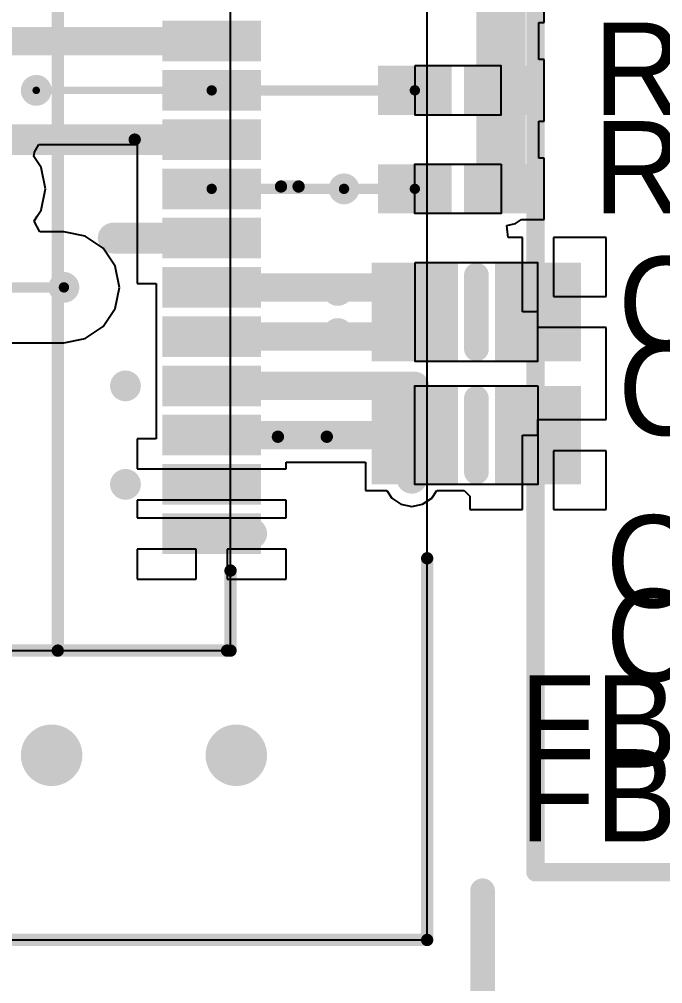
# Model space of a CAD drawing. Header units: millimetres. Extents: x 15 to 122, y 23 to 96.
# Drawn here: x 40.24 to 45.46, y 56.64 to 64.48 of the extents above; entities that cross this region are included whole.
import ezdxf

# ---------------------------------------------------------------- set-up
doc = ezdxf.new("R2010")
doc.units = ezdxf.units.MM
for name, color, linetype in [('BottomLayer', 5, 'Continuous'), ('BottomOverlay', 54, 'Continuous'), ('TopLayer', 1, 'Continuous'), ('TopOverlay', 2, 'Continuous'), ('TopPaste', 8, 'Continuous'), ('TopSolder', 216, 'Continuous'), ('Upper Modules', 80, 'Continuous')]:
    doc.layers.add(name, color=color, linetype=linetype)
doc.styles.get("Standard").update_dxf_attribs({"font": 'ARExthalf2.shx', "width": 0.1})

msp = doc.modelspace()

# ---------------------------------------------------------------- linework, layer by layer
at = {"layer": 'BottomLayer', "const_width": 0.2499995}
for points in [[(40.3749891, 58.49998205999999, 1), (40.62498606, 58.49998205999999, 1)], [(41.87498864, 58.49998205999999, 1), (42.1249856, 58.49998205999999, 1)]]:
    msp.add_lwpolyline(points, format="xyb", close=True, dxfattribs=at)
at = {"layer": 'BottomOverlay', "const_width": 0.1499997}
for points in [[(44.43000004, 57.55000174), (44.43000004, 85.75000122)], [(44.43000004, 57.55000174), (46.19999903999999, 57.55000174)]]:
    msp.add_lwpolyline(points, dxfattribs=at)
at = {"layer": 'BottomOverlay', "const_width": 0.07499858}
msp.add_lwpolyline([(44.39249948, 57.55000174, 1), (44.4675006, 57.55000174, 1)], format="xyb", close=True, dxfattribs=at)
msp.add_lwpolyline([(44.39249948, 57.55000174, 1), (44.4675006, 57.55000174, 1)], format="xyb", close=True, dxfattribs=at)
at = {"layer": 'TopLayer'}
for p, q in [((44.50000244, 64.45000318), (44.50000244, 64.95000218)), ((44.45587756, 64.15000377999999), (44.45587756, 64.45000318)), ((44.45587756, 64.45000318), (44.50000244, 64.45000318)), ((44.50000244, 64.15000377999999), (44.45587756, 64.15000377999999)), ((44.50000244, 63.65000478), (44.50000244, 64.15000377999999)), ((44.45587756, 63.34999775999999), (44.45587756, 63.65000478)), ((44.45587756, 63.65000478), (44.50000244, 63.65000478)), ((40.36234498, 63.39732557999999), (40.39640637999999, 63.46105163999999)), ((40.39640637999999, 63.46105163999999), (41.19601108, 63.46105163999999)), ((41.19601108, 63.46105163999999), (41.19601108, 63.1309888)), ((40.35559366, 63.36338864), (40.36234498, 63.39732557999999)), ((40.416353, 63.27245918), (40.35559366, 63.36338864)), ((44.4999999, 63.34999775999999), (44.45587756, 63.34999775999999)), ((44.4999999, 62.84999876), (44.4999999, 63.34999775999999)), ((40.45065824, 63.1000008), (40.416353, 63.27245918)), ((41.19600854, 63.13099133999999), (41.196006, 63.06897724)), ((41.19601108, 63.1309888), (41.19600854, 63.13099133999999)), ((40.416353, 62.92754241999999), (40.45065824, 63.1000008)), ((41.196006, 63.06897724), (41.19601108, 63.06897724)), ((41.19601108, 63.06897724), (41.19601108, 62.33098532)), ((40.38393498, 62.87902587999999), (40.416353, 62.92754241999999)), ((40.35707956, 62.83883291999999), (40.38393498, 62.87902587999999)), ((40.40421942, 62.75063904), (40.35707956, 62.83883291999999)), ((44.19717856, 62.8035066), (44.26705396, 62.81740548)), ((44.26705396, 62.81740548), (44.31583466, 62.84999876)), ((44.31583466, 62.84999876), (44.4999999, 62.84999876)), ((40.5999823, 62.75063904), (40.40421942, 62.75063904)), ((40.77244068, 62.71633379999999), (40.5999823, 62.75063904)), ((44.20000304, 62.77482746), (44.19717856, 62.8035066)), ((44.20697788, 62.70398685999999), (44.20000049999999, 62.77482746)), ((44.20000049999999, 62.77482746), (44.20000304, 62.77482746)), ((40.91864562, 62.6186454), (40.77244068, 62.71633379999999)), ((44.32301524, 62.70398685999999), (44.20697788, 62.70398685999999)), ((44.32301524, 62.09998756), (44.32301524, 62.70398685999999)), ((45.00401463999999, 62.70398685999999), (44.57701523999999, 62.70398685999999)), ((44.57701523999999, 62.70398685999999), (44.57701523999999, 62.22698756)), ((45.00401463999999, 62.22698756), (45.00401463999999, 62.70398685999999)), ((41.01633402, 62.47244045999999), (40.91864562, 62.6186454)), ((41.05063926, 62.29998208), (41.01633402, 62.47244045999999)), ((41.01633402, 62.1275237), (41.05063926, 62.29998208)), ((41.19601108, 62.33098532), (41.35001128, 62.33098532)), ((41.35001128, 62.33098532), (41.35001128, 62.08498377999999)), ((44.57701523999999, 62.22698756), (45.00401463999999, 62.22698756)), ((40.91864562, 61.98131875999999), (41.01633402, 62.1275237)), ((41.35001128, 62.08498377999999), (41.35001128, 61.68498458)), ((44.45001524, 62.09998756), (44.32301524, 62.09998756)), ((44.45001524, 61.97298756), (44.45001524, 62.09998756)), ((40.77244068, 61.88363036), (40.91864562, 61.98131875999999)), ((45.00401463999999, 61.97298756), (44.45001524, 61.97298756)), ((45.00401463999999, 61.70397362), (45.00401463999999, 61.97298756)), ((40.5999823, 61.84932512), (40.77244068, 61.88363036)), ((39.90400959999999, 61.84932512), (40.5999823, 61.84932512)), ((41.35001128, 61.68498458), (41.35001128, 61.28498537999999)), ((45.00401718, 61.70397362), (45.00401463999999, 61.70397362)), ((45.00401718, 61.22697432), (45.00401718, 61.70397362)), ((41.35001128, 61.28498537999999), (41.35001128, 61.06898124)), ((44.45001778, 61.09997431999999), (44.45001778, 61.22697432)), ((44.45001778, 61.22697432), (45.00401718, 61.22697432)), ((44.32301778, 60.49597502), (44.32301778, 61.09997431999999)), ((44.32301778, 61.09997431999999), (44.45001778, 61.09997431999999)), ((41.35001128, 61.06898124), (41.19601108, 61.06898124)), ((41.19601108, 61.06898124), (41.19601108, 60.82698274)), ((45.00401718, 60.97297432), (44.57701778, 60.97297432)), ((44.57701778, 60.97297432), (44.57701778, 60.49597502)), ((45.00401718, 60.49597502), (45.00401718, 60.97297432)), ((42.40400967999999, 60.82698274), (42.40400967999999, 60.88077486)), ((42.40400967999999, 60.88077486), (43.05002057999999, 60.88077486)), ((43.05002057999999, 60.88077486), (43.05002057999999, 60.64997521999999)), ((41.19601108, 60.82698274), (42.40400967999999, 60.82698274)), ((43.05002057999999, 60.64997521999999), (43.22123182, 60.64997521999999)), ((43.22123182, 60.64997521999999), (43.26278622, 60.58778332)), ((43.58721534, 60.58778332), (43.62876974, 60.64997521999999)), ((43.62876974, 60.64997521999999), (43.82530224, 60.64997521999999)), ((43.82530224, 60.64997521999999), (43.82530478, 60.64997268)), ((43.82530478, 60.64997268), (43.82530732, 60.64997521999999)), ((43.82530732, 60.64997521999999), (43.85001644, 60.64997268)), ((43.85001644, 60.64997268), (43.89601838, 60.60397328)), ((42.40400967999999, 60.57298273999999), (41.19601108, 60.57298273999999)), ((41.19601108, 60.57298273999999), (41.19601108, 60.42698353999999)), ((42.40400967999999, 60.42698353999999), (42.40400967999999, 60.57298273999999)), ((43.26278622, 60.58778332), (43.33721076, 60.5380552)), ((43.5127908, 60.5380552), (43.58721534, 60.58778332)), ((43.89601838, 60.60397328), (43.89601838, 60.49597502)), ((43.33721076, 60.5380552), (43.42500078, 60.52059269999999)), ((43.42500078, 60.52059269999999), (43.5127908, 60.5380552)), ((43.89601838, 60.49597502), (44.32301778, 60.49597502)), ((44.57701778, 60.49597502), (45.00401718, 60.49597502)), ((41.19601108, 60.42698353999999), (42.40400967999999, 60.42698353999999)), ((41.67301038, 60.17298354), (41.19601108, 60.17298354)), ((41.19601108, 60.17298354), (41.19601108, 59.93098504)), ((41.67301038, 59.93098504), (41.67301038, 60.17298354)), ((42.40400967999999, 60.17298354), (41.92701038, 60.17298354)), ((41.92701038, 60.17298354), (41.92701038, 59.93098504)), ((42.40400967999999, 59.93098504), (42.40400967999999, 60.17298354)), ((41.19601108, 59.93098504), (41.67301038, 59.93098504)), ((41.92701038, 59.93098504), (42.40400967999999, 59.93098504))]:
    msp.add_line(p, q, dxfattribs=at)
for points, const_width in [([(44.1500006, 63.90000428), (44.1500006, 64.70000268)], 0.3999992), ([(39.3000103, 64.29998316), (41.80001038, 64.29998316)], 0.22999954), ([(44.1500006, 63.09999826), (44.1500006, 63.90000428)], 0.3999992), ([(40.3750018, 63.90000173999999), (40.37501958, 63.89998395999999)], 0.06100063999999999), ([(40.37501958, 63.89998395999999), (41.80001038, 63.89998395999999)], 0.06100063999999999), ([(41.80001038, 63.89998395999999), (43.450002, 63.89998395999999)], 0.08400033999999999), ([(43.450002, 63.89998395999999), (43.450002, 63.90000428)], 0.08400033999999999), ([(39.3000103, 63.49998476), (40.59998484, 63.49998476)], 0.2499995), ([(40.59998484, 63.49998476), (40.60000008, 63.5)], 0.2499995), ([(40.60000008, 63.5), (40.60001532, 63.49998476)], 0.2499995), ([(40.60001532, 63.49998476), (41.80001038, 63.49998476)], 0.2499995), ([(41.80001038, 63.09998302), (42.87500188, 63.09998302)], 0.08400033999999999), ([(42.87500188, 63.09998302), (43.44998422, 63.09998302)], 0.08400033999999999), ([(43.44998422, 63.09998302), (43.44999946, 63.09999826)], 0.08400033999999999), ([(41.00000181999999, 62.70000159999999), (41.50000082, 62.70000159999999)], 0.2499995), ([(41.50000082, 62.70000159999999), (41.5000186, 62.69998382)], 0.2499995), ([(41.5000186, 62.69998382), (41.80001038, 62.69998382)], 0.2499995), ([(41.80001038, 62.29998208), (42.82500198, 62.29998208)], 0.22999954), ([(42.82500198, 62.29998208), (43.25002018, 62.29998208)], 0.22999954), ([(43.25002018, 62.29998208), (43.4500147, 62.09998756)], 0.22999954), ([(39.3000103, 62.29998208), (40.5999823, 62.29998208)], 0.08400033999999999), ([(43.25001002, 61.89998288), (43.4500147, 62.09998756)], 0.22999954), ([(41.80001038, 61.89998288), (42.82500198, 61.89998288)], 0.22999954), ([(42.82500198, 61.89998288), (43.25001002, 61.89998288)], 0.22999954), ([(41.80001038, 61.49998368), (42.55000125999999, 61.49998368)], 0.22999954), ([(42.55000125999999, 61.50000146), (43.45000962, 61.50000146)], 0.22999954), ([(43.45000962, 61.09998448), (43.45000962, 61.50000146)], 0.22999954), ([(41.80001038, 61.09998448), (43.45000962, 61.09998448)], 0.22999954), ([(43.45000962, 61.09998448), (43.45001978, 61.09997431999999)], 0.22999954)]:
    msp.add_lwpolyline(points, dxfattribs=dict(at, const_width=const_width))
for points, const_width in [([(41.43750158, 64.30000093999999, 1), (41.56250006, 64.30000093999999, 1)], 0.12499848), ([(41.74250986, 64.29998316, 1), (41.8575109, 64.29998316, 1)], 0.1149985), ([(44.0500008, 63.90000428, 1), (44.2500004, 63.90000428, 1)], 0.1999996), ([(44.0500008, 63.90000428, 1), (44.2500004, 63.90000428, 1)], 0.1999996), ([(40.31250256, 63.90000173999999, 1), (40.43750104, 63.90000173999999, 1)], 0.12499848), ([(40.35975164, 63.90000173999999, 1), (40.39025196, 63.90000173999999, 1)], 0.03050032), ([(40.35976942, 63.89998395999999, 1), (40.39026974, 63.89998395999999, 1)], 0.03050032), ([(40.35976942, 63.89998395999999, 1), (40.39026974, 63.89998395999999, 1)], 0.03050032), ([(41.77900966, 63.89998395999999, 1), (41.8210111, 63.89998395999999, 1)], 0.0419989), ([(41.78476022, 63.89998395999999, 1), (41.81526054, 63.89998395999999, 1)], 0.03050032), ([(43.42900127999999, 63.90000428, 1), (43.47100271999999, 63.90000428, 1)], 0.0419989), ([(43.42900127999999, 63.89998395999999, 1), (43.47100271999999, 63.89998395999999, 1)], 0.0419989), ([(43.42900127999999, 63.89998395999999, 1), (43.47100271999999, 63.89998395999999, 1)], 0.0419989), ([(40.5374856, 63.49998476, 1), (40.66248408, 63.49998476, 1)], 0.12499848), ([(40.5374856, 63.49998476, 1), (40.66248408, 63.49998476, 1)], 0.12499848), ([(40.53750084, 63.5, 1), (40.66249931999999, 63.5, 1)], 0.12499848), ([(40.53750084, 63.5, 1), (40.66249931999999, 63.5, 1)], 0.12499848), ([(40.53750084, 63.5, 1), (40.66249931999999, 63.5, 1)], 0.12499848), ([(40.53751608, 63.49998476, 1), (40.66251456, 63.49998476, 1)], 0.12499848), ([(40.53751608, 63.49998476, 1), (40.66251456, 63.49998476, 1)], 0.12499848), ([(41.43750158, 63.5, 1), (41.56250006, 63.5, 1)], 0.12499848), ([(41.73751114, 63.49998476, 1), (41.86250962, 63.49998476, 1)], 0.12499848), ([(44.0500008, 63.09999826, 1), (44.2500004, 63.09999826, 1)], 0.1999996), ([(42.81250264, 63.1000008, 1), (42.93750112, 63.1000008, 1)], 0.12499848), ([(44.08750136, 63.09999826, 1), (44.21249984, 63.09999826, 1)], 0.12499848), ([(41.77900966, 63.09998302, 1), (41.8210111, 63.09998302, 1)], 0.0419989), ([(42.85400116, 63.09998302, 1), (42.8960026, 63.09998302, 1)], 0.0419989), ([(42.85400116, 63.09998302, 1), (42.8960026, 63.09998302, 1)], 0.0419989), ([(43.4289835, 63.09998302, 1), (43.47098494, 63.09998302, 1)], 0.0419989), ([(43.4289835, 63.09998302, 1), (43.47098494, 63.09998302, 1)], 0.0419989), ([(43.42899874, 63.09999826, 1), (43.47100018, 63.09999826, 1)], 0.0419989), ([(40.93750258, 62.70000159999999, 1), (41.06250106, 62.70000159999999, 1)], 0.12499848), ([(40.93750258, 62.70000159999999, 1), (41.06250106, 62.70000159999999, 1)], 0.12499848), ([(41.43750158, 62.70000159999999, 1), (41.56250006, 62.70000159999999, 1)], 0.12499848), ([(41.43750158, 62.70000159999999, 1), (41.56250006, 62.70000159999999, 1)], 0.12499848), ([(41.43750158, 62.70000159999999, 1), (41.56250006, 62.70000159999999, 1)], 0.12499848), ([(41.43751936, 62.69998382, 1), (41.56251784, 62.69998382, 1)], 0.12499848), ([(41.43751936, 62.69998382, 1), (41.56251784, 62.69998382, 1)], 0.12499848), ([(41.73751114, 62.69998382, 1), (41.86250962, 62.69998382, 1)], 0.12499848), ([(40.53748306, 62.29998208, 1), (40.66248153999999, 62.29998208, 1)], 0.12499848), ([(44.56250168, 62.32499854, 1), (44.68750016, 62.32499854, 1)], 0.12499848), ([(41.74250986, 62.29998208, 1), (41.8575109, 62.29998208, 1)], 0.1149985), ([(42.76250274, 62.27500118, 1), (42.88750122, 62.27500118, 1)], 0.12499848), ([(42.76750146, 62.29998208, 1), (42.8825025, 62.29998208, 1)], 0.1149985), ([(42.76750146, 62.29998208, 1), (42.8825025, 62.29998208, 1)], 0.1149985), ([(43.19251965999999, 62.29998208, 1), (43.3075207, 62.29998208, 1)], 0.1149985), ([(43.19251965999999, 62.29998208, 1), (43.3075207, 62.29998208, 1)], 0.1149985), ([(40.57898158, 62.29998208, 1), (40.62098302, 62.29998208, 1)], 0.0419989), ([(43.39251418, 62.09998756, 1), (43.50751521999999, 62.09998756, 1)], 0.1149985), ([(43.39251418, 62.09998756, 1), (43.50751521999999, 62.09998756, 1)], 0.1149985), ([(44.56250168, 62.07499903999999, 1), (44.68750016, 62.07499903999999, 1)], 0.12499848), ([(42.76250274, 61.92500188, 1), (42.88750122, 61.92500188, 1)], 0.12499848), ([(41.74250986, 61.89998288, 1), (41.8575109, 61.89998288, 1)], 0.1149985), ([(42.76750146, 61.89998288, 1), (42.8825025, 61.89998288, 1)], 0.1149985), ([(42.76750146, 61.89998288, 1), (42.8825025, 61.89998288, 1)], 0.1149985), ([(43.1925095, 61.89998288, 1), (43.30751054, 61.89998288, 1)], 0.1149985), ([(43.1925095, 61.89998288, 1), (43.30751054, 61.89998288, 1)], 0.1149985), ([(44.56250168, 61.824997, 1), (44.68750016, 61.824997, 1)], 0.12499848), ([(41.03750238, 61.50000146, 1), (41.16250085999999, 61.50000146, 1)], 0.12499848), ([(41.74250986, 61.49998368, 1), (41.8575109, 61.49998368, 1)], 0.1149985), ([(42.49250074, 61.50000146, 1), (42.60750178, 61.50000146, 1)], 0.1149985), ([(42.49250074, 61.49998368, 1), (42.60750178, 61.49998368, 1)], 0.1149985), ([(43.3925091, 61.50000146, 1), (43.50751014, 61.50000146, 1)], 0.1149985), ([(43.3925091, 61.50000146, 1), (43.50751014, 61.50000146, 1)], 0.1149985), ([(44.56250168, 61.32499799999999, 1), (44.68750016, 61.32499799999999, 1)], 0.12499848), ([(41.74250986, 61.09998448, 1), (41.8575109, 61.09998448, 1)], 0.1149985), ([(43.3925091, 61.09998448, 1), (43.50751014, 61.09998448, 1)], 0.1149985), ([(43.3925091, 61.09998448, 1), (43.50751014, 61.09998448, 1)], 0.1149985), ([(43.3925091, 61.09998448, 1), (43.50751014, 61.09998448, 1)], 0.1149985), ([(43.39251926, 61.09997431999999, 1), (43.5075203, 61.09997431999999, 1)], 0.1149985), ([(44.56250168, 61.0749985, 1), (44.68750016, 61.0749985, 1)], 0.12499848), ([(44.56250168, 60.824999, 1), (44.68750016, 60.824999, 1)], 0.12499848), ([(43.36250154, 60.74999788, 1), (43.48750002, 60.74999788, 1)], 0.12499848), ([(41.03750238, 60.70000052, 1), (41.16250085999999, 60.70000052, 1)], 0.12499848), ([(41.58750381999999, 60.70000052, 1), (41.7125023, 60.70000052, 1)], 0.12499848), ([(41.5125027, 60.29999878, 1), (41.63750118, 60.29999878, 1)], 0.12499848), ([(42.0625016, 60.30000132, 1), (42.18750008, 60.30000132, 1)], 0.12499848), ([(40.3749891, 58.49998205999999, 1), (40.62498606, 58.49998205999999, 1)], 0.2499995), ([(41.87498864, 58.49998205999999, 1), (42.1249856, 58.49998205999999, 1)], 0.2499995)]:
    msp.add_lwpolyline(points, format="xyb", close=True, dxfattribs=dict(at, const_width=const_width))
for points in [[(42.15000968, 64.18498466), (42.15000968, 64.41498166), (41.45001108, 64.18498466), (41.45001108, 64.41498166)], [(42.15000968, 63.78498545999999), (42.15000968, 64.01498246), (41.45001108, 63.78498545999999), (41.45001108, 64.01498246)], [(43.7000015, 63.75000458), (43.7000015, 64.05000398), (43.2000025, 63.75000458), (43.2000025, 64.05000398)], [(44.40000264, 63.75000458), (44.40000264, 64.05000398), (43.90000363999999, 63.75000458), (43.90000363999999, 64.05000398)], [(42.15000968, 63.38498626), (42.15000968, 63.61498326), (41.45001108, 63.38498626), (41.45001108, 63.61498326)], [(42.15000968, 62.98498452), (42.15000968, 63.21498151999999), (41.45001108, 62.98498452), (41.45001108, 63.21498151999999)], [(43.19999996, 63.24999795999999), (43.19999996, 62.94999856), (43.69999895999999, 63.24999795999999), (43.69999895999999, 62.94999856)], [(43.9000011, 63.24999795999999), (43.9000011, 62.94999856), (44.4000001, 63.24999795999999), (44.4000001, 62.94999856)], [(42.15000968, 62.58498531999999), (42.15000968, 62.81498232), (41.45001108, 62.58498531999999), (41.45001108, 62.81498232)], [(43.75001409999999, 61.74998825999999), (43.75001409999999, 62.44998686), (43.1500153, 61.74998825999999), (43.1500153, 62.44998686)], [(44.75001464, 61.74998825999999), (44.75001464, 62.44998686), (44.15001583999999, 61.74998825999999), (44.15001583999999, 62.44998686)], [(42.15000968, 62.18498357999999), (42.15000968, 62.41498058), (41.45001108, 62.18498357999999), (41.45001108, 62.41498058)], [(42.15000968, 61.78498438), (42.15000968, 62.01498137999999), (41.45001108, 61.78498438), (41.45001108, 62.01498137999999)], [(42.15000968, 61.38498517999999), (42.15000968, 61.61498218), (41.45001108, 61.38498517999999), (41.45001108, 61.61498218)], [(43.75001918, 60.74997501999999), (43.75001918, 61.44997361999999), (43.15002038, 60.74997501999999), (43.15002038, 61.44997361999999)], [(44.75001718, 60.74997501999999), (44.75001718, 61.44997361999999), (44.15001838, 60.74997501999999), (44.15001838, 61.44997361999999)], [(42.15000968, 60.98498598), (42.15000968, 61.21498297999999), (41.45001108, 60.98498598), (41.45001108, 61.21498297999999)], [(42.15000968, 60.58498424), (42.15000968, 60.81498123999999), (41.45001108, 60.58498424), (41.45001108, 60.81498123999999)], [(42.15000968, 60.18498503999999), (42.15000968, 60.41498204), (41.45001108, 60.18498503999999), (41.45001108, 60.41498204)]]:
    msp.add_solid(points, dxfattribs=at)
at = {"layer": 'TopOverlay'}
for points, const_width in [([(40.55001034, 59.34998544), (40.55001034, 67.64998408)], 0.0999998), ([(39.92501032, 63.49998476), (41.17501035999999, 63.49998476)], 0.0999998), ([(42.36298106, 63.11898476), (42.50598051999999, 63.11898476)], 0.0999998), ([(43.9500137, 61.79998816), (43.9500137, 62.39998696)], 0.1999996), ([(43.94999338, 60.80000032), (43.94999338, 61.39999912)], 0.1999996), ([(42.33797984, 61.08698476), (42.7349793, 61.08698476)], 0.0999998), ([(43.55001196, 56.99995965999999), (43.55001196, 60.09995854)], 0.0999998), ([(41.95299204, 59.3500083), (41.95299204, 59.99998414)], 0.0999998), ([(39.17500928, 59.3500083), (41.9250114, 59.3500083)], 0.0999998), ([(44.0000009, 51.40000134), (44.0000009, 57.3999995)], 0.1999996), ([(25.54999716, 56.99995965999999), (43.55001196, 56.99995965999999)], 0.0999998)]:
    msp.add_lwpolyline(points, dxfattribs=dict(at, const_width=const_width))
for points, const_width in [([(41.15001168, 63.49998476, 1), (41.20000904, 63.49998476, 1)], 0.0499999), ([(42.33798238, 63.11898476, 1), (42.38797974, 63.11898476, 1)], 0.0499999), ([(42.48098184, 63.11898476, 1), (42.5309792, 63.11898476, 1)], 0.0499999), ([(43.9000138, 62.39998696, 1), (44.0000136, 62.39998696, 1)], 0.0999998), ([(43.9000138, 61.79998816, 1), (44.0000136, 61.79998816, 1)], 0.0999998), ([(43.89999348, 61.39999912, 1), (43.99999328, 61.39999912, 1)], 0.0999998), ([(42.31298116, 61.08698476, 1), (42.36297852, 61.08698476, 1)], 0.0499999), ([(42.70998062, 61.08698476, 1), (42.75997798, 61.08698476, 1)], 0.0499999), ([(43.89999348, 60.80000032, 1), (43.99999328, 60.80000032, 1)], 0.0999998), ([(43.52501328, 60.09995854, 1), (43.57501064, 60.09995854, 1)], 0.0499999), ([(41.92799335999999, 59.99998414, 1), (41.97799072, 59.99998414, 1)], 0.0499999), ([(40.52501166, 59.34998544, 1), (40.57500902, 59.34998544, 1)], 0.0499999), ([(41.90001272, 59.3500083, 1), (41.95001008, 59.3500083, 1)], 0.0499999), ([(41.92799335999999, 59.3500083, 1), (41.97799072, 59.3500083, 1)], 0.0499999), ([(43.950001, 57.3999995, 1), (44.0500008, 57.3999995, 1)], 0.0999998), ([(43.52501328, 56.99995965999999, 1), (43.57501064, 56.99995965999999, 1)], 0.0499999), ([(43.52501328, 56.99995965999999, 1), (43.57501064, 56.99995965999999, 1)], 0.0499999)]:
    msp.add_lwpolyline(points, format="xyb", close=True, dxfattribs=dict(at, const_width=const_width))
at = {"layer": 'TopPaste'}
for points in [[(42.20000958, 64.13498476), (42.20000958, 64.46498156), (41.40001118, 64.13498476), (41.40001118, 64.46498156)], [(42.20000958, 64.13498476), (42.20000958, 64.46498156), (41.40001118, 64.13498476), (41.40001118, 64.46498156)], [(42.20000958, 63.73498556), (42.20000958, 64.06498236), (41.40001118, 63.73498556), (41.40001118, 64.06498236)], [(42.20000958, 63.73498556), (42.20000958, 64.06498236), (41.40001118, 63.73498556), (41.40001118, 64.06498236)], [(43.7000015, 63.75000458), (43.7000015, 64.05000398), (43.2000025, 63.75000458), (43.2000025, 64.05000398)], [(43.7000015, 63.75000458), (43.7000015, 64.05000398), (43.2000025, 63.75000458), (43.2000025, 64.05000398)], [(44.40000264, 63.75000458), (44.40000264, 64.05000398), (43.90000363999999, 63.75000458), (43.90000363999999, 64.05000398)], [(44.40000264, 63.75000458), (44.40000264, 64.05000398), (43.90000363999999, 63.75000458), (43.90000363999999, 64.05000398)], [(42.20000958, 63.33498635999999), (42.20000958, 63.66498316), (41.40001118, 63.33498635999999), (41.40001118, 63.66498316)], [(42.20000958, 63.33498635999999), (42.20000958, 63.66498316), (41.40001118, 63.33498635999999), (41.40001118, 63.66498316)], [(42.20000958, 62.93498461999999), (42.20000958, 63.26498142), (41.40001118, 62.93498461999999), (41.40001118, 63.26498142)], [(42.20000958, 62.93498461999999), (42.20000958, 63.26498142), (41.40001118, 62.93498461999999), (41.40001118, 63.26498142)], [(43.19999996, 63.24999795999999), (43.19999996, 62.94999856), (43.69999895999999, 63.24999795999999), (43.69999895999999, 62.94999856)], [(43.19999996, 63.24999795999999), (43.19999996, 62.94999856), (43.69999895999999, 63.24999795999999), (43.69999895999999, 62.94999856)], [(43.9000011, 63.24999795999999), (43.9000011, 62.94999856), (44.4000001, 63.24999795999999), (44.4000001, 62.94999856)], [(43.9000011, 63.24999795999999), (43.9000011, 62.94999856), (44.4000001, 63.24999795999999), (44.4000001, 62.94999856)], [(42.20000958, 62.53498542), (42.20000958, 62.86498221999999), (41.40001118, 62.53498542), (41.40001118, 62.86498221999999)], [(42.20000958, 62.53498542), (42.20000958, 62.86498221999999), (41.40001118, 62.53498542), (41.40001118, 62.86498221999999)], [(42.20000958, 62.13498368), (42.20000958, 62.46498047999999), (41.40001118, 62.13498368), (41.40001118, 62.46498047999999)], [(42.20000958, 62.13498368), (42.20000958, 62.46498047999999), (41.40001118, 62.13498368), (41.40001118, 62.46498047999999)], [(43.75001409999999, 61.74998825999999), (43.75001409999999, 62.44998686), (43.1500153, 61.74998825999999), (43.1500153, 62.44998686)], [(43.75001409999999, 61.74998825999999), (43.75001409999999, 62.44998686), (43.1500153, 61.74998825999999), (43.1500153, 62.44998686)], [(44.75001464, 61.74998825999999), (44.75001464, 62.44998686), (44.15001583999999, 61.74998825999999), (44.15001583999999, 62.44998686)], [(44.75001464, 61.74998825999999), (44.75001464, 62.44998686), (44.15001583999999, 61.74998825999999), (44.15001583999999, 62.44998686)], [(42.20000958, 61.73498447999999), (42.20000958, 62.06498128), (41.40001118, 61.73498447999999), (41.40001118, 62.06498128)], [(42.20000958, 61.73498447999999), (42.20000958, 62.06498128), (41.40001118, 61.73498447999999), (41.40001118, 62.06498128)], [(42.20000958, 61.33498528), (42.20000958, 61.66498207999999), (41.40001118, 61.33498528), (41.40001118, 61.66498207999999)], [(42.20000958, 61.33498528), (42.20000958, 61.66498207999999), (41.40001118, 61.33498528), (41.40001118, 61.66498207999999)], [(43.75001918, 60.74997501999999), (43.75001918, 61.44997361999999), (43.15002038, 60.74997501999999), (43.15002038, 61.44997361999999)], [(43.75001918, 60.74997501999999), (43.75001918, 61.44997361999999), (43.15002038, 60.74997501999999), (43.15002038, 61.44997361999999)], [(44.75001718, 60.74997501999999), (44.75001718, 61.44997361999999), (44.15001838, 60.74997501999999), (44.15001838, 61.44997361999999)], [(44.75001718, 60.74997501999999), (44.75001718, 61.44997361999999), (44.15001838, 60.74997501999999), (44.15001838, 61.44997361999999)], [(42.20000958, 60.93498607999999), (42.20000958, 61.26498288), (41.40001118, 60.93498607999999), (41.40001118, 61.26498288)], [(42.20000958, 60.93498607999999), (42.20000958, 61.26498288), (41.40001118, 60.93498607999999), (41.40001118, 61.26498288)], [(42.20000958, 60.53498433999999), (42.20000958, 60.86498114), (41.40001118, 60.53498433999999), (41.40001118, 60.86498114)], [(42.20000958, 60.53498433999999), (42.20000958, 60.86498114), (41.40001118, 60.53498433999999), (41.40001118, 60.86498114)], [(42.20000958, 60.13498514), (42.20000958, 60.46498193999999), (41.40001118, 60.13498514), (41.40001118, 60.46498193999999)], [(42.20000958, 60.13498514), (42.20000958, 60.46498193999999), (41.40001118, 60.13498514), (41.40001118, 60.46498193999999)]]:
    msp.add_solid(points, dxfattribs=at)
at = {"layer": 'TopSolder'}
for points in [[(42.20000958, 64.13498476), (42.20000958, 64.46498156), (41.40001118, 64.13498476), (41.40001118, 64.46498156)], [(42.20000958, 64.13498476), (42.20000958, 64.46498156), (41.40001118, 64.13498476), (41.40001118, 64.46498156)], [(43.7500014, 63.70000468), (43.7500014, 64.10000388), (43.1500026, 63.70000468), (43.1500026, 64.10000388)], [(43.7500014, 63.70000468), (43.7500014, 64.10000388), (43.1500026, 63.70000468), (43.1500026, 64.10000388)], [(44.45000254, 63.70000468), (44.45000254, 64.10000388), (43.85000374, 63.70000468), (43.85000374, 64.10000388)], [(44.45000254, 63.70000468), (44.45000254, 64.10000388), (43.85000374, 63.70000468), (43.85000374, 64.10000388)], [(42.20000958, 63.73498556), (42.20000958, 64.06498236), (41.40001118, 63.73498556), (41.40001118, 64.06498236)], [(42.20000958, 63.73498556), (42.20000958, 64.06498236), (41.40001118, 63.73498556), (41.40001118, 64.06498236)], [(42.20000958, 63.33498635999999), (42.20000958, 63.66498316), (41.40001118, 63.33498635999999), (41.40001118, 63.66498316)], [(42.20000958, 63.33498635999999), (42.20000958, 63.66498316), (41.40001118, 63.33498635999999), (41.40001118, 63.66498316)], [(43.15000006, 63.29999786), (43.15000006, 62.89999865999999), (43.74999886, 63.29999786), (43.74999886, 62.89999865999999)], [(43.15000006, 63.29999786), (43.15000006, 62.89999865999999), (43.74999886, 63.29999786), (43.74999886, 62.89999865999999)], [(43.85000119999999, 63.29999786), (43.85000119999999, 62.89999865999999), (44.45, 63.29999786), (44.45, 62.89999865999999)], [(43.85000119999999, 63.29999786), (43.85000119999999, 62.89999865999999), (44.45, 63.29999786), (44.45, 62.89999865999999)], [(42.20000958, 62.93498461999999), (42.20000958, 63.26498142), (41.40001118, 62.93498461999999), (41.40001118, 63.26498142)], [(42.20000958, 62.93498461999999), (42.20000958, 63.26498142), (41.40001118, 62.93498461999999), (41.40001118, 63.26498142)], [(42.20000958, 62.53498542), (42.20000958, 62.86498221999999), (41.40001118, 62.53498542), (41.40001118, 62.86498221999999)], [(42.20000958, 62.53498542), (42.20000958, 62.86498221999999), (41.40001118, 62.53498542), (41.40001118, 62.86498221999999)], [(42.20000958, 62.13498368), (42.20000958, 62.46498047999999), (41.40001118, 62.13498368), (41.40001118, 62.46498047999999)], [(42.20000958, 62.13498368), (42.20000958, 62.46498047999999), (41.40001118, 62.13498368), (41.40001118, 62.46498047999999)], [(43.800014, 61.69998836), (43.800014, 62.49998676), (43.1000154, 61.69998836), (43.1000154, 62.49998676)], [(43.800014, 61.69998836), (43.800014, 62.49998676), (43.1000154, 61.69998836), (43.1000154, 62.49998676)], [(44.80001454, 61.69998836), (44.80001454, 62.49998676), (44.10001594, 61.69998836), (44.10001594, 62.49998676)], [(44.80001454, 61.69998836), (44.80001454, 62.49998676), (44.10001594, 61.69998836), (44.10001594, 62.49998676)], [(42.20000958, 61.73498447999999), (42.20000958, 62.06498128), (41.40001118, 61.73498447999999), (41.40001118, 62.06498128)], [(42.20000958, 61.73498447999999), (42.20000958, 62.06498128), (41.40001118, 61.73498447999999), (41.40001118, 62.06498128)], [(42.20000958, 61.33498528), (42.20000958, 61.66498207999999), (41.40001118, 61.33498528), (41.40001118, 61.66498207999999)], [(42.20000958, 61.33498528), (42.20000958, 61.66498207999999), (41.40001118, 61.33498528), (41.40001118, 61.66498207999999)], [(43.80001908, 60.69997512), (43.80001908, 61.49997352), (43.10002048, 60.69997512), (43.10002048, 61.49997352)], [(43.80001908, 60.69997512), (43.80001908, 61.49997352), (43.10002048, 60.69997512), (43.10002048, 61.49997352)], [(44.80001708, 60.69997512), (44.80001708, 61.49997352), (44.10001848, 60.69997512), (44.10001848, 61.49997352)], [(44.80001708, 60.69997512), (44.80001708, 61.49997352), (44.10001848, 60.69997512), (44.10001848, 61.49997352)], [(42.20000958, 60.93498607999999), (42.20000958, 61.26498288), (41.40001118, 60.93498607999999), (41.40001118, 61.26498288)], [(42.20000958, 60.93498607999999), (42.20000958, 61.26498288), (41.40001118, 60.93498607999999), (41.40001118, 61.26498288)], [(42.20000958, 60.53498433999999), (42.20000958, 60.86498114), (41.40001118, 60.53498433999999), (41.40001118, 60.86498114)], [(42.20000958, 60.53498433999999), (42.20000958, 60.86498114), (41.40001118, 60.53498433999999), (41.40001118, 60.86498114)], [(42.20000958, 60.13498514), (42.20000958, 60.46498193999999), (41.40001118, 60.13498514), (41.40001118, 60.46498193999999)], [(42.20000958, 60.13498514), (42.20000958, 60.46498193999999), (41.40001118, 60.13498514), (41.40001118, 60.46498193999999)]]:
    msp.add_solid(points, dxfattribs=at)
at = {"layer": 'Upper Modules'}
for points in [[(43.55001196, 56.99995965999999), (43.55001196, 70.02498313999999), (25.54999716, 70.02498313999999), (25.54999716, 56.99995965999999)], [(39.14703118, 67.64996122), (39.14703118, 59.3500083), (41.95299204, 59.3500083), (41.95299204, 67.64996122)], [(43.450002, 64.10000388), (43.450002, 63.70000468), (44.15000314, 63.70000468), (44.15000314, 64.10000388)], [(44.1500006, 63.29999786), (44.1500006, 62.89999865999999), (43.44999946, 62.89999865999999), (43.44999946, 63.29999786)], [(43.4500147, 62.49998676), (43.4500147, 61.69998836), (44.45001524, 61.69998836), (44.45001524, 62.49998676)], [(44.45001778, 61.49997352), (44.45001778, 60.69997512), (43.45001978, 60.69997512), (43.45001978, 61.49997352)]]:
    msp.add_lwpolyline(points, close=True, dxfattribs=at)

# ---------------------------------------------------------------- texts
at = {"layer": 'TopOverlay'}
for s, p in [('R38', (44.90000164, 63.6999996)), ('C103', (45.10000124, 61.80000086)), ('C104', (45.10000124, 61.10000226)), ('FB13', (44.3000003, 58.40000003999999)), ('FB14', (44.3000003, 57.80000124))]:
    msp.add_text(s, height=0.75000104, dxfattribs=at).set_placement(p)
for s, p in [('R47', (44.90000164, 62.9000012)), ('C273', (45.00000398, 59.70000252)), ('C222', (45.00000398, 59.10000372))]:
    msp.add_text(s, height=0.75000104, rotation=360, dxfattribs=at).set_placement(p)

doc.saveas('drawing.dxf')
